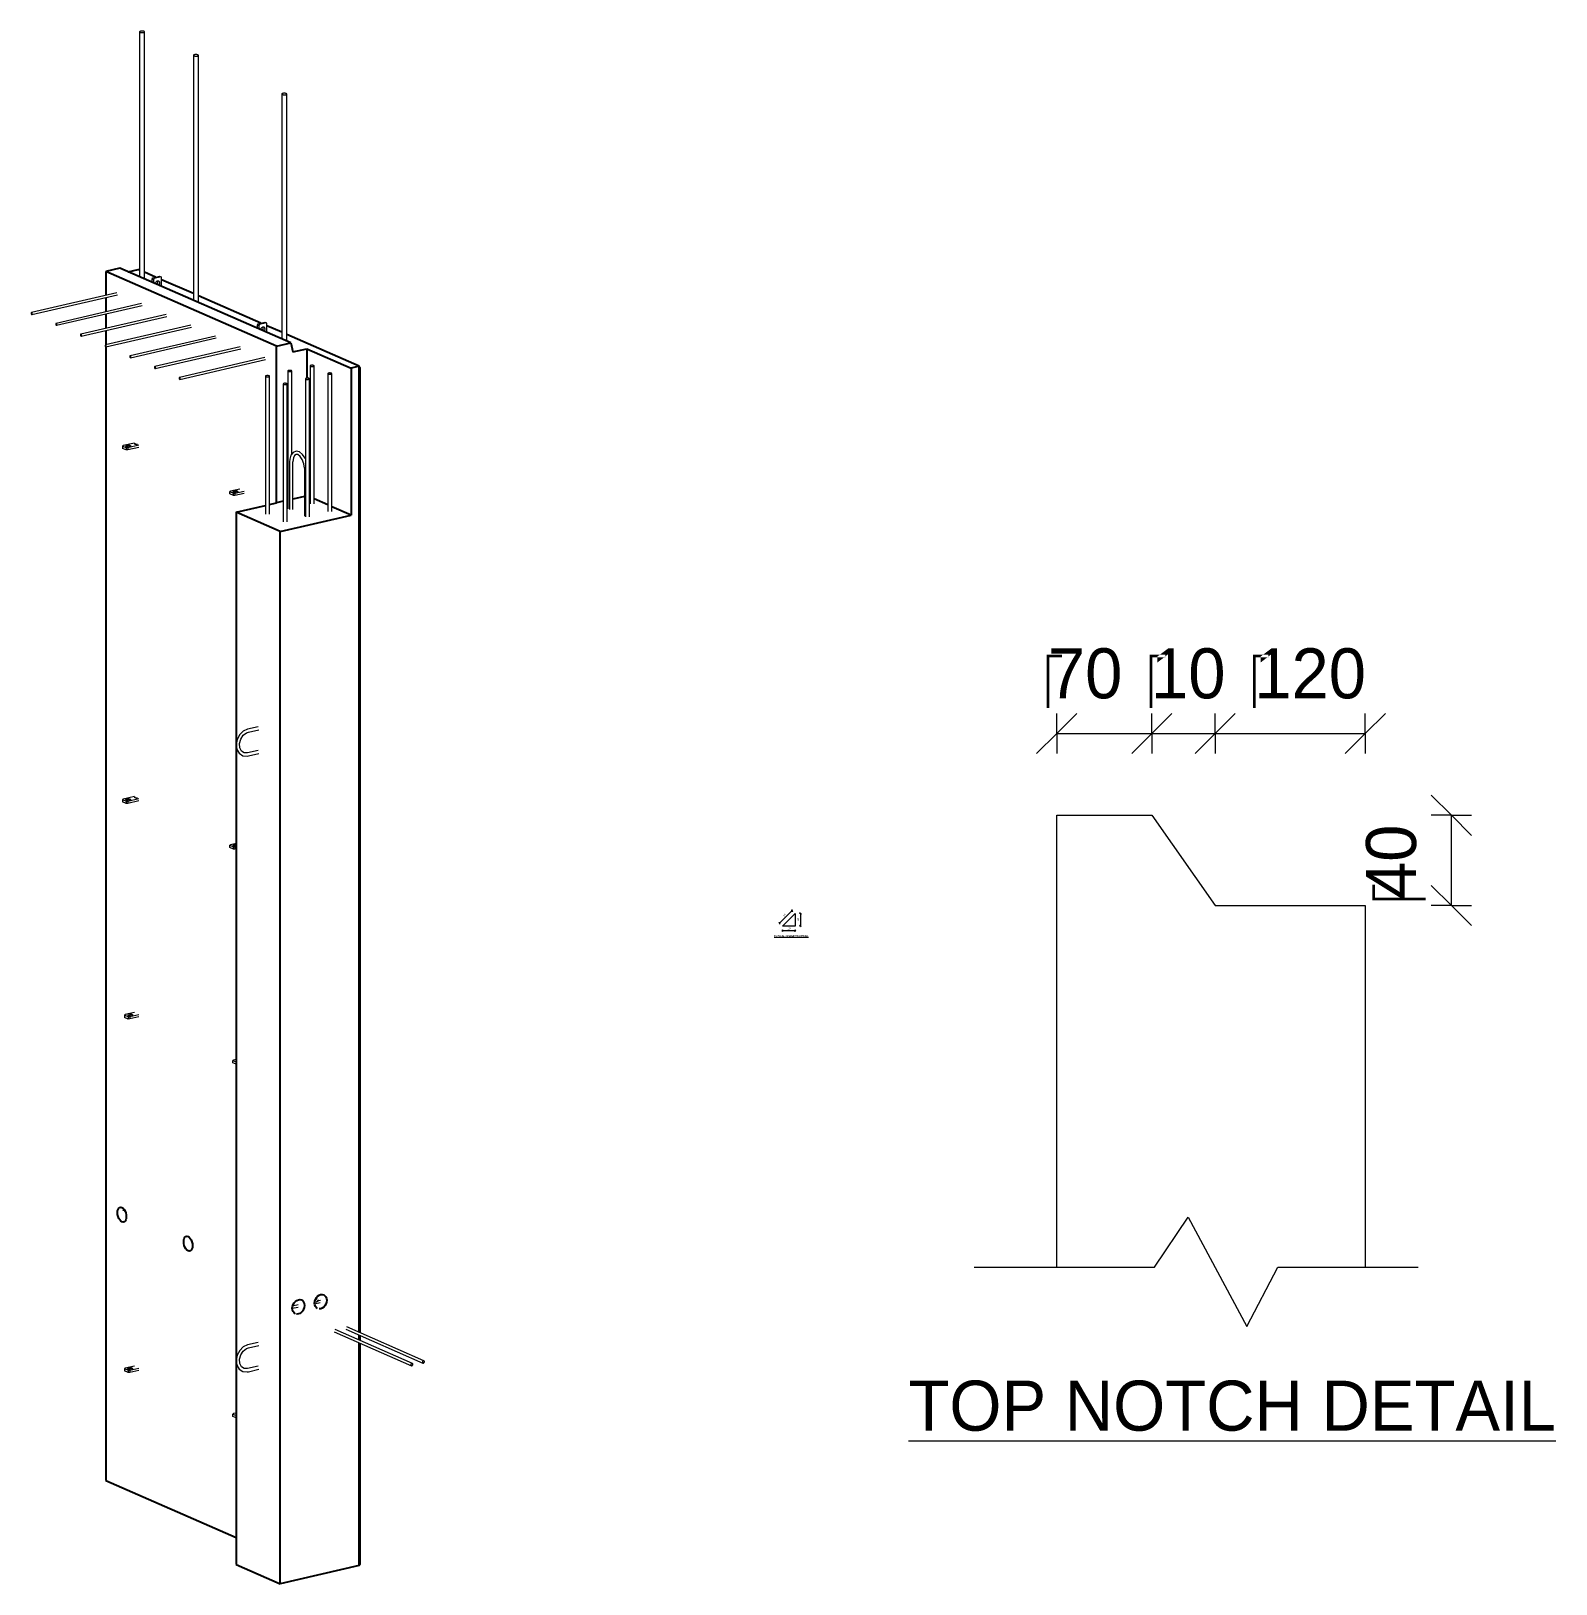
# Model space of a CAD drawing. Header units: millimetres. Extents: x 15597 to 34586, y -1856 to 19895.
# Drawn here: x 28497 to 34586, y 495 to 6699 of the extents above; entities that cross this region are included whole.
import ezdxf

# ---------------------------------------------------------------- set-up
doc = ezdxf.new("R2010")
doc.units = ezdxf.units.MM
for name, color, linetype, lineweight in [('A-ANNO-DIMS', 211, 'Continuous', 9), ('A-ANNO-DIMS-3', 211, 'Continuous', 9), ('A-ANNO-DIMS-80', 211, 'Continuous', 9), ('A-DETL-THIN', 151, 'Continuous', 18), ('A-GENM', 13, 'Continuous', 18), ('A-WALL', 113, 'Continuous', 25), ('G-ANNO-TEXT', 231, 'Continuous', 9), ('S-RBAR', 171, 'Continuous', 18)]:
    doc.layers.add(name, color=color, linetype=linetype, lineweight=lineweight)
doc.styles.add('Arial_3', font='arial.ttf', dxfattribs={"height": 7.5})
doc.styles.add('Nirmala UI Semilight_3', font='NirmalaS.ttf', dxfattribs={"height": 7.5})
doc.styles.add('Nirmala UI Semilight_4', font='NirmalaS.ttf', dxfattribs={"height": 200})
doc.styles.add('Nirmala UI Semilight_5', font='NirmalaS.ttf', dxfattribs={"height": 200})
doc.dimstyles.new('Arrow_Filled_-_2_5_NI_UI_6', dxfattribs={"dimscale": 304.8, "dimtxt": 7.85523, "dimasz": 0.019685, "dimexe": 0.009843, "dimexo": 0.0625, "dimgap": 0.009843, "dimtad": 1, "dimdec": 4, "dimzin": 0, "dimdsep": 46, "dimtxsty": 'Nirmala UI Semilight_3', "dimblk1": 'OBLIQUE', "dimblk2": 'OBLIQUE', "dimsah": 1, "dimcen": 0.09, "dimazin": 0, "dimtfac": 1, "dimtdec": 4, "dimtix": 1, "dimtmove": 0, "dimatfit": 3, "dimfxl": 0.009843, "dimfxlon": 1, "dimtvp": 1, "dimtolj": 1, "dimtzin": 0, "dimarcsym": 2})
doc.dimstyles.new('Arrow_Filled_-_2_5_NI_UI_7', dxfattribs={"dimscale": 304.8, "dimtxt": 209.472789, "dimasz": 0.524934, "dimexe": 0.262467, "dimexo": 0.0625, "dimgap": 0.262467, "dimtad": 1, "dimdec": 4, "dimzin": 0, "dimdsep": 46, "dimtxsty": 'Nirmala UI Semilight_4', "dimblk1": 'OBLIQUE', "dimblk2": 'OBLIQUE', "dimsah": 1, "dimcen": 0.09, "dimazin": 0, "dimtfac": 1, "dimtdec": 4, "dimtix": 1, "dimtmove": 2, "dimatfit": 3, "dimfxl": 0.262467, "dimfxlon": 1, "dimtvp": 1, "dimtolj": 1, "dimtzin": 0, "dimarcsym": 2})
doc.dimstyles.new('Arrow_Filled_-_2_5_NI_UI_8', dxfattribs={"dimscale": 304.8, "dimtxt": 209.472789, "dimasz": 0.524934, "dimexe": 0.262467, "dimexo": 0.0625, "dimgap": 0.262467, "dimtad": 1, "dimdec": 4, "dimzin": 0, "dimdsep": 46, "dimtxsty": 'Nirmala UI Semilight_4', "dimblk1": 'OBLIQUE', "dimblk2": 'OBLIQUE', "dimsah": 1, "dimcen": 0.09, "dimazin": 0, "dimtfac": 1, "dimtdec": 4, "dimtix": 1, "dimtmove": 0, "dimatfit": 3, "dimfxl": 0.262467, "dimfxlon": 1, "dimtvp": 1, "dimtolj": 1, "dimtzin": 0, "dimarcsym": 2})

# ---------------------------------------------------------------- blocks, each defined once
blk = doc.blocks.new('Rebar Bar - Part 2291812411-431004-3D Ortho')
at = {"layer": 'S-RBAR'}
for p, q in [((17717.1, 5394), (17375.9, 5315)), ((17377.7, 5307.2), (17719, 5386.3))]:
    blk.add_line(p, q, dxfattribs=at)
for points in [[(17379.1, 5310.1, 0), (17379.1, 5311.1, 0), (17378.8, 5312.1, 0), (17378.5, 5313.1, 0), (17378, 5313.9, 0), (17377.4, 5314.5, 0), (17376.8, 5314.9, 0), (17376.2, 5315.1, 0), (17375.6, 5314.9, 0), (17375.1, 5314.6, 0), (17374.8, 5313.9, 0), (17374.5, 5313.1, 0), (17374.4, 5312.2, 0)], [(17374.4, 5312.2, 0), (17374.5, 5311.2, 0), (17374.8, 5310.1, 0), (17375.1, 5309.2, 0), (17375.6, 5308.4, 0), (17376.2, 5307.7, 0), (17376.8, 5307.4, 0), (17377.4, 5307.2, 0), (17378, 5307.3, 0), (17378.5, 5307.7, 0), (17378.8, 5308.4, 0), (17379.1, 5309.2, 0), (17379.1, 5310.1, 0)]]:
    blk.add_polyline3d(points, dxfattribs=at)
blk = doc.blocks.new('Rebar Bar - Part 2291812411-V1-3D Ortho')
at = {"layer": 'S-RBAR'}
for p, q in [((17618.6, 5437.2), (17277.4, 5358.2)), ((17279.2, 5350.4), (17620.4, 5429.4))]:
    blk.add_line(p, q, dxfattribs=at)
for points in [[(17280.6, 5353.3, 0), (17280.5, 5354.3, 0), (17280.3, 5355.3, 0), (17279.9, 5356.2, 0), (17279.4, 5357.1, 0), (17278.9, 5357.7, 0), (17278.3, 5358.1, 0), (17277.6, 5358.2, 0), (17277.1, 5358.1, 0), (17276.6, 5357.7, 0), (17276.2, 5357.1, 0), (17276, 5356.3, 0), (17275.9, 5355.3, 0)], [(17275.9, 5355.3, 0), (17276, 5354.3, 0), (17276.2, 5353.3, 0), (17276.6, 5352.3, 0), (17277.1, 5351.5, 0), (17277.6, 5350.9, 0), (17278.3, 5350.5, 0), (17278.9, 5350.4, 0), (17279.4, 5350.5, 0), (17279.9, 5350.9, 0), (17280.3, 5351.5, 0), (17280.5, 5352.3, 0), (17280.6, 5353.3, 0)]]:
    blk.add_polyline3d(points, dxfattribs=at)
blk = doc.blocks.new('Rebar Bar - Part 2031897438-431004-3D Ortho')
at = {"layer": 'S-RBAR'}
blk.add_line((17148.2, 1989.7), (17157.8, 1985.5), dxfattribs=at)
blk = doc.blocks.new('Rebar Bar - Part 3575411732-431004-3D Ortho')
at = {"layer": 'S-RBAR'}
for points in [[(17927.7, 1625.2, 0), (17923, 1621, 0), (17915.6, 1618.8, 0)], [(17919, 1628.1, 0), (17918.1, 1627.6, 0), (17917.1, 1627.4, 0)]]:
    blk.add_polyline3d(points, dxfattribs=at)
blk = doc.blocks.new('Rebar Bar - Part 2505259704-431004-3D Ortho')
at = {"layer": 'S-RBAR'}
for p, q in [((17924.6, 1636.9), (17920.5, 1628.8)), ((17927.7, 1625.2), (17930.9, 1631.7))]:
    blk.add_line(p, q, dxfattribs=at)
blk = doc.blocks.new('Rebar Bar - Part 202687746-431004-3D Ortho')
at = {"layer": 'S-RBAR'}
for p, q in [((17994, 1501.6), (18302.1, 1366.7)), ((18306.1, 1375.9), (17997.8, 1510.9))]:
    blk.add_line(p, q, dxfattribs=at)
for points in [[(18308.2, 1372.2, 0), (18308, 1373.4, 0), (18307.6, 1374.5, 0), (18307, 1375.3, 0), (18306.1, 1375.9, 0), (18305.2, 1376.1, 0), (18304.1, 1376, 0), (18303.1, 1375.6, 0), (18302.1, 1374.9, 0), (18301.3, 1374, 0), (18300.6, 1372.9, 0), (18300.2, 1371.6, 0), (18300.1, 1370.4, 0)], [(18300.1, 1370.4, 0), (18300.2, 1369.2, 0), (18300.6, 1368.1, 0), (18301.3, 1367.3, 0), (18302.1, 1366.7, 0), (18303.1, 1366.5, 0), (18304.1, 1366.6, 0), (18305.2, 1367, 0), (18306.1, 1367.7, 0), (18307, 1368.6, 0), (18307.6, 1369.7, 0), (18308, 1371, 0), (18308.2, 1372.2, 0)]]:
    blk.add_polyline3d(points, dxfattribs=at)
blk = doc.blocks.new('Rebar Bar - Part 202687746-V2-3D Ortho')
at = {"layer": 'S-RBAR'}
for p, q in [((18040, 1512.2), (18348.1, 1377.4)), ((18352.1, 1386.5), (18044.1, 1521.4))]:
    blk.add_line(p, q, dxfattribs=at)
for points in [[(18354.2, 1382.9, 0), (18354, 1384.1, 0), (18353.6, 1385.1, 0), (18353, 1386, 0), (18352.1, 1386.5, 0), (18351.2, 1386.8, 0), (18350.1, 1386.7, 0), (18349.1, 1386.3, 0), (18348.1, 1385.6, 0), (18347.3, 1384.6, 0), (18346.6, 1383.5, 0), (18346.2, 1382.3, 0), (18346.1, 1381, 0)], [(18346.1, 1381, 0), (18346.2, 1379.8, 0), (18346.6, 1378.8, 0), (18347.3, 1377.9, 0), (18348.1, 1377.4, 0), (18349.1, 1377.1, 0), (18350.1, 1377.2, 0), (18351.2, 1377.6, 0), (18352.1, 1378.3, 0), (18353, 1379.3, 0), (18353.6, 1380.4, 0), (18354, 1381.6, 0), (18354.2, 1382.9, 0)]]:
    blk.add_polyline3d(points, dxfattribs=at)
blk = doc.blocks.new('Rebar Bar - Part 3654878010-431004-3D Ortho')
at = {"layer": 'S-RBAR'}
for p, q in [((17967.8, 5330.1), (17967.8, 4779)), ((17983.8, 4779), (17983.8, 5330.1))]:
    blk.add_line(p, q, dxfattribs=at)
for points in [[(17971.1, 5332.1, 0), (17969.6, 5331.7, 0), (17968.5, 5331.1, 0), (17967.9, 5330.5, 0), (17967.9, 5329.8, 0), (17968.4, 5329.2, 0), (17969.4, 5328.6, 0), (17970.8, 5328.1, 0), (17972.6, 5327.8, 0), (17974.6, 5327.6, 0), (17976.7, 5327.6, 0), (17978.7, 5327.7, 0), (17980.5, 5328, 0)], [(17980.5, 5328, 0), (17982.1, 5328.5, 0), (17983.2, 5329, 0), (17983.7, 5329.7, 0), (17983.8, 5330.4, 0), (17983.3, 5331, 0), (17982.3, 5331.6, 0), (17980.9, 5332.1, 0), (17979.1, 5332.4, 0), (17977.1, 5332.6, 0), (17975, 5332.6, 0), (17973, 5332.5, 0), (17971.1, 5332.1, 0)]]:
    blk.add_polyline3d(points, dxfattribs=at)
blk = doc.blocks.new('Rebar Bar - Part 3654878010-V3-3D Ortho')
at = {"layer": 'S-RBAR'}
for p, q in [((17808.3, 5340.4), (17808.3, 4789.3)), ((17824.3, 5007.2), (17824.3, 5340.4))]:
    blk.add_line(p, q, dxfattribs=at)
for points in [[(17811.6, 5342.4, 0), (17810.1, 5342, 0), (17809, 5341.4, 0), (17808.4, 5340.8, 0), (17808.4, 5340.1, 0), (17808.8, 5339.5, 0), (17809.8, 5338.9, 0), (17811.3, 5338.4, 0), (17813.1, 5338.1, 0), (17815.1, 5337.9, 0), (17817.1, 5337.9, 0), (17819.2, 5338, 0), (17821, 5338.3, 0)], [(17821, 5338.3, 0), (17822.5, 5338.8, 0), (17823.6, 5339.4, 0), (17824.2, 5340, 0), (17824.3, 5340.7, 0), (17823.8, 5341.3, 0), (17822.8, 5341.9, 0), (17821.3, 5342.4, 0), (17819.6, 5342.7, 0), (17817.6, 5342.9, 0), (17815.5, 5342.9, 0), (17813.4, 5342.8, 0), (17811.6, 5342.4, 0)]]:
    blk.add_polyline3d(points, dxfattribs=at)
blk = doc.blocks.new('Rebar Bar - Part 974947352-431004-3D Ortho')
at = {"layer": 'S-RBAR'}
for p, q in [((17915.6, 1614.5), (17938.2, 1619)), ((17938.4, 1627.2), (17925.9, 1624.7)), ((17826.4, 1596.4), (17850, 1601.2)), ((17849.6, 1609.3), (17827.5, 1604.8))]:
    blk.add_line(p, q, dxfattribs=at)
blk = doc.blocks.new('Rebar Bar - Part 1814174108-431004-3D Ortho')
at = {"layer": 'S-RBAR'}
for p, q in [((17431.4, 6601.5), (17431.4, 5622.7)), ((17451.4, 5613.9), (17451.4, 6601.5))]:
    blk.add_line(p, q, dxfattribs=at)
for points in [[(17435.5, 6604, 0), (17433.6, 6603.5, 0), (17432.2, 6602.8, 0), (17431.5, 6602, 0), (17431.4, 6601.1, 0), (17432, 6600.3, 0), (17433.3, 6599.6, 0), (17435.1, 6599, 0), (17437.3, 6598.5, 0), (17439.8, 6598.3, 0), (17442.4, 6598.3, 0), (17444.9, 6598.5, 0), (17447.2, 6598.9, 0)], [(17447.2, 6598.9, 0), (17449.1, 6599.5, 0), (17450.5, 6600.2, 0), (17451.2, 6601, 0), (17451.3, 6601.8, 0), (17450.7, 6602.6, 0), (17449.4, 6603.3, 0), (17447.6, 6603.9, 0), (17445.4, 6604.4, 0), (17442.9, 6604.6, 0), (17440.3, 6604.6, 0), (17437.8, 6604.4, 0), (17435.5, 6604, 0)]]:
    blk.add_polyline3d(points, dxfattribs=at)
blk = doc.blocks.new('Rebar Bar - Part 1026889929-431004-3D Ortho')
at = {"layer": 'S-RBAR'}
for p, q in [((17216.7, 6695.4), (17216.7, 5716.7)), ((17236.7, 5707.9), (17236.7, 6695.4))]:
    blk.add_line(p, q, dxfattribs=at)
for points in [[(17220.8, 6698, 0), (17218.9, 6697.4, 0), (17217.6, 6696.7, 0), (17216.8, 6695.9, 0), (17216.7, 6695.1, 0), (17217.4, 6694.3, 0), (17218.6, 6693.6, 0), (17220.4, 6693, 0), (17222.6, 6692.5, 0), (17225.1, 6692.3, 0), (17227.7, 6692.3, 0), (17230.3, 6692.5, 0), (17232.6, 6692.9, 0)], [(17232.6, 6692.9, 0), (17234.5, 6693.4, 0), (17235.8, 6694.2, 0), (17236.6, 6694.9, 0), (17236.6, 6695.8, 0), (17236, 6696.6, 0), (17234.8, 6697.3, 0), (17233, 6697.9, 0), (17230.8, 6698.4, 0), (17228.3, 6698.6, 0), (17225.6, 6698.6, 0), (17223.1, 6698.4, 0), (17220.8, 6698, 0)]]:
    blk.add_polyline3d(points, dxfattribs=at)
blk = doc.blocks.new('RR spread anchor face based - RR-SA-3_0-200-1726827-3D Ortho')
at = {"layer": 'A-GENM'}
for p, q in [((17266.4, 5707.7), (17268.4, 5712.9)), ((17266.4, 5694.9), (17266.4, 5707.7)), ((17272.3, 5705.1), (17266.4, 5707.7)), ((17268.4, 5712.9), (17296.7, 5719.5)), ((17268.4, 5712.9), (17274.3, 5710.3)), ((17274.3, 5710.3), (17272.3, 5705.1)), ((17302.6, 5716.9), (17274.3, 5710.3)), ((17296.7, 5719.5), (17302.6, 5716.9)), ((17304.6, 5712.6), (17302.6, 5716.9)), ((17304.6, 5678.2), (17304.6, 5712.6)), ((17272.3, 5705.1), (17272.3, 5692.3)), ((17281.2, 5688.4), (17281.2, 5690.8)), ((17289.8, 5692.9), (17289.8, 5696.7)), ((17295.7, 5694.1), (17295.7, 5690.4))]:
    blk.add_line(p, q, dxfattribs=at)
for points in [[(17281.2, 5690.8, 0), (17281.4, 5693, 0), (17282.1, 5695.3, 0), (17283.3, 5697.3, 0), (17284.8, 5699, 0), (17286.6, 5700.3, 0), (17288.4, 5701, 0), (17290.3, 5701.1, 0), (17292.1, 5700.7, 0), (17293.6, 5699.7, 0), (17294.7, 5698.2, 0), (17295.5, 5696.3, 0), (17295.7, 5694.1, 0)], [(17287.2, 5685.8, 0), (17287.7, 5686.4, 0), (17288.9, 5688.4, 0), (17289.6, 5690.7, 0), (17289.8, 5692.9, 0)], [(17289.8, 5696.7, 0), (17289.6, 5698.9, 0), (17288.9, 5700.8, 0)], [(17295.7, 5690.4, 0), (17295.5, 5688.1, 0), (17294.7, 5685.9, 0), (17293.6, 5683.8, 0), (17293.1, 5683.2, 0)]]:
    blk.add_polyline3d(points, dxfattribs=at)
blk = doc.blocks.new('RR spread anchor face based - RR-SA-2_5-150-1726819-3D Ortho')
at = {"layer": 'A-GENM'}
for p, q in [((17159.4, 2769.2), (17156.8, 2767.7)), ((17156.8, 2767.7), (17171.5, 2761.2)), ((17156.8, 2767.7), (17156.8, 2758.2)), ((17171.5, 2751.7), (17156.8, 2758.2)), ((17195.8, 2777.7), (17159.4, 2769.2)), ((17171.5, 2761.2), (17177.1, 2761.5)), ((17171.5, 2761.2), (17171.5, 2751.7)), ((17177.1, 2752), (17171.5, 2751.7)), ((17172.6, 2769.1), (17177.5, 2770.3)), ((17177.1, 2761.5), (17213.4, 2769.9)), ((17177.1, 2761.5), (17177.1, 2752)), ((17213.4, 2760.5), (17177.1, 2752)), ((17185.7, 2766.7), (17180.8, 2765.5))]:
    blk.add_line(p, q, dxfattribs=at)
for points in [[(17180.8, 2765.5, 0), (17179.2, 2765.3, 0), (17177.5, 2765.1, 0), (17175.6, 2765.1, 0), (17173.9, 2765.3, 0), (17172.3, 2765.6, 0), (17171.1, 2766, 0), (17170.2, 2766.5, 0), (17169.8, 2767.1, 0), (17169.8, 2767.7, 0), (17170.3, 2768.2, 0), (17171.3, 2768.7, 0), (17172.6, 2769.1, 0)], [(17177.5, 2770.3, 0), (17179.1, 2770.5, 0), (17180.8, 2770.7, 0), (17182.7, 2770.7, 0), (17184.4, 2770.5, 0), (17186, 2770.2, 0), (17187.2, 2769.8, 0), (17188.1, 2769.3, 0), (17188.5, 2768.7, 0), (17188.5, 2768.1, 0), (17188, 2767.6, 0), (17187, 2767.1, 0), (17185.7, 2766.7, 0)]]:
    blk.add_polyline3d(points, dxfattribs=at)
blk = doc.blocks.new('RR spread anchor face based - RR-SA-2_5-150-V4-3D Ortho')
at = {"layer": 'A-GENM'}
for p, q in [((17579.9, 3447.8), (17577.3, 3446.2)), ((17577.3, 3446.2), (17592, 3439.8)), ((17577.3, 3436.7), (17577.3, 3446.2)), ((17592, 3430.3), (17577.3, 3436.7)), ((17601.6, 3452.8), (17579.9, 3447.8)), ((17592, 3439.8), (17597.5, 3440)), ((17592, 3430.3), (17592, 3439.8)), ((17597.5, 3430.6), (17592, 3430.3)), ((17593.1, 3447.7), (17598, 3448.8)), ((17597.5, 3440), (17601.6, 3441)), ((17597.5, 3440), (17597.5, 3430.6)), ((17601.6, 3431.5), (17597.5, 3430.6))]:
    blk.add_line(p, q, dxfattribs=at)
for points in [[(17601.3, 3444.1, 0), (17599.7, 3443.8, 0), (17597.9, 3443.7, 0), (17596.1, 3443.7, 0), (17594.4, 3443.8, 0), (17592.8, 3444.1, 0), (17591.6, 3444.6, 0), (17590.7, 3445.1, 0), (17590.3, 3445.6, 0), (17590.3, 3446.2, 0), (17590.8, 3446.8, 0), (17591.8, 3447.3, 0), (17593.1, 3447.7, 0)], [(17598, 3448.8, 0), (17599.6, 3449.1, 0), (17601.3, 3449.2, 0)]]:
    blk.add_polyline3d(points, dxfattribs=at)
blk = doc.blocks.new('RR spread anchor face based - RR-SA-2_5-150-V5-3D Ortho')
at = {"layer": 'A-GENM'}
for p, q in [((17579.9, 4860.2), (17577.3, 4858.7)), ((17577.3, 4858.7), (17592, 4852.2)), ((17577.3, 4849.2), (17577.3, 4858.7)), ((17592, 4842.7), (17577.3, 4849.2)), ((17616.3, 4868.7), (17579.9, 4860.2)), ((17592, 4852.2), (17597.5, 4852.5)), ((17592, 4842.7), (17592, 4852.2)), ((17597.5, 4843), (17592, 4842.7)), ((17593.1, 4860.1), (17598, 4861.3)), ((17597.5, 4852.5), (17633.9, 4860.9)), ((17597.5, 4852.5), (17597.5, 4843)), ((17633.9, 4851.5), (17597.5, 4843)), ((17606.2, 4857.7), (17601.3, 4856.5))]:
    blk.add_line(p, q, dxfattribs=at)
for points in [[(17601.3, 4856.5, 0), (17599.7, 4856.3, 0), (17597.9, 4856.1, 0), (17596.1, 4856.1, 0), (17594.4, 4856.3, 0), (17592.8, 4856.6, 0), (17591.6, 4857, 0), (17590.7, 4857.5, 0), (17590.3, 4858.1, 0), (17590.3, 4858.7, 0), (17590.8, 4859.2, 0), (17591.8, 4859.7, 0), (17593.1, 4860.1, 0)], [(17598, 4861.3, 0), (17599.6, 4861.5, 0), (17601.3, 4861.7, 0), (17603.2, 4861.7, 0), (17604.9, 4861.5, 0), (17606.5, 4861.2, 0), (17607.7, 4860.8, 0), (17608.6, 4860.3, 0), (17609, 4859.7, 0), (17609, 4859.1, 0), (17608.5, 4858.6, 0), (17607.5, 4858.1, 0), (17606.2, 4857.7, 0)]]:
    blk.add_polyline3d(points, dxfattribs=at)
blk = doc.blocks.new('12_7Ø_ Lifting Insert_COLUMN - 12_9Ø Lifting insert-1653171-3D Ortho')
at = {"layer": 'A-GENM'}
for p, q in [((17815.8, 4977.6), (17815.8, 4786.9)), ((17828.5, 4786.9), (17828.5, 4977.6)), ((17874.6, 4951.9), (17874.6, 4761.1))]:
    blk.add_line(p, q, dxfattribs=at)
for points in [[(17878.9, 4989.3, 0), (17877.9, 4992.2, 0), (17867.7, 5007.6, 0), (17855.6, 5017.2, 0), (17842.4, 5020.2, 0), (17829.9, 5015.3, 0), (17821.1, 5004.1, 0), (17816.5, 4987.8, 0), (17815.8, 4977.6, 0)], [(17874.6, 4951.9, 0), (17872.4, 4970, 0), (17866.3, 4987.1, 0), (17857.9, 4999.6, 0), (17849, 5006.3, 0), (17841.7, 5007.3, 0), (17835.8, 5003.5, 0), (17830.7, 4993.8, 0), (17828.5, 4979, 0), (17828.5, 4977.6, 0)]]:
    blk.add_polyline3d(points, dxfattribs=at)
blk = doc.blocks.new('12_7Ø_ Lifting Insert_COLUMN - 12_9Ø Lifting insert-V6-3D Ortho')
at = {"layer": 'A-GENM'}
for p, q in [((17690.3, 3919.6), (17647.9, 3909.8)), ((17650.8, 3897.4), (17693.2, 3907.2)), ((17690.5, 3824.8), (17647.9, 3815)), ((17650.8, 3802.6), (17693.2, 3812.4))]:
    blk.add_line(p, q, dxfattribs=at)
for points in [[(17647.9, 3909.8, 0), (17630.8, 3902, 0), (17616.3, 3887.7, 0), (17606.3, 3868.7, 0), (17602.6, 3848.1, 0), (17605.5, 3828.7, 0), (17614.6, 3813.3, 0), (17628.8, 3803.8, 0), (17645.9, 3801.8, 0), (17650.8, 3802.6, 0)], [(17647.9, 3815, 0), (17634.5, 3815.3, 0), (17623.4, 3822.4, 0), (17616.7, 3835.3, 0), (17615.5, 3852.1, 0), (17620.4, 3869.9, 0), (17630.7, 3885.2, 0), (17644.1, 3895.1, 0), (17650.8, 3897.4, 0)]]:
    blk.add_polyline3d(points, dxfattribs=at)
blk = doc.blocks.new('12_7Ø_ Lifting Insert_COLUMN - 12_9Ø Lifting insert-V7-3D Ortho')
at = {"layer": 'A-GENM'}
for p, q in [((17690.3, 1459.6), (17647.9, 1449.8)), ((17650.8, 1437.5), (17693.2, 1447.3)), ((17690.3, 1364.8), (17647.9, 1355)), ((17650.8, 1342.7), (17693.2, 1352.5))]:
    blk.add_line(p, q, dxfattribs=at)
for points in [[(17647.9, 1449.8, 0), (17630.8, 1442.1, 0), (17616.3, 1427.8, 0), (17606.3, 1408.8, 0), (17602.6, 1388.1, 0), (17605.5, 1368.8, 0), (17614.6, 1353.3, 0), (17628.8, 1343.8, 0), (17645.9, 1341.8, 0), (17650.8, 1342.7, 0)], [(17647.9, 1355, 0), (17634.5, 1355.3, 0), (17623.4, 1362.5, 0), (17616.7, 1375.3, 0), (17615.5, 1392.2, 0), (17620.4, 1410, 0), (17630.7, 1425.2, 0), (17644.1, 1435.1, 0), (17650.8, 1437.5, 0)]]:
    blk.add_polyline3d(points, dxfattribs=at)
blk = doc.blocks.new('RR spread anchor face based - RR-SA-2_5-150-1876458-3D Ortho')
at = {"layer": 'A-GENM'}
for p, q in [((17591.2, 2587.7), (17588.7, 2586.2)), ((17588.7, 2586.2), (17601.6, 2580.5)), ((17588.7, 2576.7), (17588.7, 2586.2)), ((17601.6, 2571), (17588.7, 2576.7)), ((17601.6, 2590.1), (17591.2, 2587.7))]:
    blk.add_line(p, q, dxfattribs=at)
blk = doc.blocks.new('RR spread anchor face based - RR-SA-2_5-150-V8-3D Ortho')
at = {"layer": 'A-GENM'}
for p, q in [((17151.3, 3630), (17148.7, 3628.4)), ((17148.7, 3628.4), (17163.4, 3622)), ((17148.7, 3628.4), (17148.7, 3619)), ((17163.4, 3612.5), (17148.7, 3619)), ((17195.8, 3640.3), (17151.3, 3630)), ((17163.4, 3622), (17169, 3622.3)), ((17163.4, 3622), (17163.4, 3612.5)), ((17169, 3612.8), (17163.4, 3612.5)), ((17164.5, 3629.9), (17169.4, 3631)), ((17169, 3622.3), (17213.4, 3632.6)), ((17213.4, 3623.1), (17169, 3612.8)), ((17169, 3622.3), (17169, 3612.8)), ((17177.6, 3627.4), (17172.8, 3626.3))]:
    blk.add_line(p, q, dxfattribs=at)
for points in [[(17172.8, 3626.3, 0), (17171.1, 3626, 0), (17169.4, 3625.9, 0), (17167.5, 3625.9, 0), (17165.8, 3626.1, 0), (17164.2, 3626.4, 0), (17163, 3626.8, 0), (17162.1, 3627.3, 0), (17161.7, 3627.9, 0), (17161.7, 3628.5, 0), (17162.2, 3629, 0), (17163.2, 3629.5, 0), (17164.5, 3629.9, 0)], [(17169.4, 3631, 0), (17171, 3631.3, 0), (17172.8, 3631.5, 0), (17174.6, 3631.4, 0), (17176.3, 3631.3, 0), (17177.9, 3631, 0), (17179.1, 3630.5, 0), (17180, 3630, 0), (17180.4, 3629.5, 0), (17180.4, 3628.9, 0), (17179.9, 3628.3, 0), (17178.9, 3627.8, 0), (17177.6, 3627.4, 0)], [(17208.7, 3634.6, 0), (17207.1, 3634.4, 0), (17205.4, 3634.2, 0), (17203.5, 3634.2, 0), (17201.8, 3634.4, 0), (17200.2, 3634.7, 0), (17199, 3635.1, 0), (17198.1, 3635.6, 0), (17197.7, 3636.2, 0), (17197.7, 3636.8, 0), (17198.2, 3637.4, 0), (17199.2, 3637.8, 0), (17200.5, 3638.2, 0)]]:
    blk.add_polyline3d(points, dxfattribs=at)
blk = doc.blocks.new('DIMBLOCK83-CHAMFER DETAIL')
at = {"layer": 'A-ANNO-DIMS-3'}
for p, q in [((31497.9, 3104.9), (31494.9, 3101.9)), ((31497.9, 3104.9), (31500.9, 3107.9)), ((31497.9, 3104.9), (31497.9, 3107.9)), ((31497.9, 3104.9), (31547.9, 3104.9)), ((31497.9, 3104.9), (31497.9, 3101.9)), ((31547.9, 3104.9), (31544.9, 3101.9)), ((31547.9, 3104.9), (31550.9, 3107.9)), ((31547.9, 3104.9), (31547.9, 3107.9)), ((31547.9, 3104.9), (31547.9, 3101.9))]:
    blk.add_line(p, q, dxfattribs=at)
at = {"layer": 'A-ANNO-DIMS-3', "color": 0, "insert": (31518, 3117.7), "char_height": 7.5, "width": 11.654, "attachment_point": 1, "line_spacing_factor": 1.142579, "style": 'Nirmala UI Semilight_3'}
blk.add_mtext('\u202a10', dxfattribs=at)
blk = doc.blocks.new('_Oblique')
at = {"color": 0, "linetype": 'ByBlock', "lineweight": -2}
blk.add_line((-0.5, -0.5), (0.5, 0.5), dxfattribs=at)
blk = doc.blocks.new('DIMBLOCK84-CHAMFER DETAIL')
at = {"layer": 'A-ANNO-DIMS-3'}
for p, q in [((31568.9, 3172.8), (31565.9, 3175.8)), ((31568.9, 3172.8), (31565.9, 3172.8)), ((31568.9, 3172.8), (31568.9, 3122.8)), ((31568.9, 3172.8), (31571.9, 3169.8)), ((31568.9, 3172.8), (31571.9, 3172.8)), ((31568.9, 3122.8), (31565.9, 3125.8)), ((31568.9, 3122.8), (31565.9, 3122.8)), ((31568.9, 3122.8), (31571.9, 3119.8)), ((31568.9, 3122.8), (31571.9, 3122.8))]:
    blk.add_line(p, q, dxfattribs=at)
at = {"layer": 'A-ANNO-DIMS-3', "color": 0, "insert": (31556.1, 3142.9), "char_height": 7.5, "width": 11.654, "attachment_point": 1, "rotation": 90, "line_spacing_factor": 1.142579, "style": 'Nirmala UI Semilight_3'}
blk.add_mtext('\u202a10', dxfattribs=at)
blk = doc.blocks.new('DIMBLOCK85-CHAMFER DETAIL')
at = {"layer": 'A-ANNO-DIMS-3'}
for p, q in [((31486, 3134.7), (31536, 3184.7)), ((31536, 3184.7), (31533.9, 3186.8)), ((31536, 3184.7), (31536, 3188.9)), ((31536, 3184.7), (31536, 3180.4)), ((31536, 3184.7), (31538.1, 3182.5)), ((31486, 3134.7), (31483.9, 3136.8)), ((31486, 3134.7), (31486, 3138.9)), ((31486, 3134.7), (31486, 3130.4)), ((31486, 3134.7), (31488.1, 3132.5))]:
    blk.add_line(p, q, dxfattribs=at)
at = {"layer": 'A-ANNO-DIMS-3', "color": 0, "insert": (31498.5, 3165.2), "char_height": 7.5, "width": 11.826, "attachment_point": 1, "rotation": 45, "line_spacing_factor": 1.142579, "style": 'Nirmala UI Semilight_3'}
blk.add_mtext('\u202a14', dxfattribs=at)
blk = doc.blocks.new('DIMBLOCK86-TOP NOTCH DETAIL')
at = {"layer": 'A-ANNO-DIMS-80'}
for p, q in [((32592.6, 3891.8), (32672.6, 3971.8)), ((32592.6, 3891.8), (32592.6, 3971.8)), ((32972.6, 3891.8), (33052.6, 3971.8)), ((32972.6, 3891.8), (32972.6, 3971.8)), ((32592.6, 3891.8), (32512.6, 3811.8)), ((32592.6, 3891.8), (32972.6, 3891.8)), ((32592.6, 3891.8), (32592.6, 3811.8)), ((32972.6, 3891.8), (32892.6, 3811.8)), ((32972.6, 3891.8), (32972.6, 3811.8))]:
    blk.add_line(p, q, dxfattribs=at)
at = {"layer": 'A-ANNO-DIMS-80', "color": 0, "insert": (32557.4, 4232.7), "char_height": 200, "width": 356.485, "attachment_point": 1, "line_spacing_factor": 1.142579, "style": 'Nirmala UI Semilight_4'}
blk.add_mtext('\u202a70', dxfattribs=at)
blk = doc.blocks.new('DIMBLOCK87-TOP NOTCH DETAIL')
at = {"layer": 'A-ANNO-DIMS-80'}
for p, q in [((32972.6, 3891.8), (33052.6, 3971.8)), ((32972.6, 3891.8), (32972.6, 3971.8)), ((33225, 3891.8), (33305, 3971.8)), ((33225, 3891.8), (33225, 3971.8)), ((32972.6, 3891.8), (32892.6, 3811.8)), ((32972.6, 3891.8), (33225, 3891.8)), ((32972.6, 3891.8), (32972.6, 3811.8)), ((33225, 3891.8), (33145, 3811.8)), ((33225, 3891.8), (33225, 3811.8))]:
    blk.add_line(p, q, dxfattribs=at)
at = {"layer": 'A-ANNO-DIMS-80', "color": 0, "insert": (32969.3, 4232.7), "char_height": 200, "width": 310.781, "attachment_point": 1, "line_spacing_factor": 1.142579, "style": 'Nirmala UI Semilight_4'}
blk.add_mtext('\u202a10', dxfattribs=at)
blk = doc.blocks.new('DIMBLOCK88-TOP NOTCH DETAIL')
at = {"layer": 'A-ANNO-DIMS-80'}
for p, q in [((33225, 3891.8), (33305, 3971.8)), ((33225, 3891.8), (33225, 3971.8)), ((33825, 3891.8), (33905, 3971.8)), ((33825, 3891.8), (33825, 3971.8)), ((33225, 3891.8), (33145, 3811.8)), ((33225, 3891.8), (33825, 3891.8)), ((33225, 3891.8), (33225, 3811.8)), ((33825, 3891.8), (33745, 3811.8)), ((33825, 3891.8), (33825, 3811.8))]:
    blk.add_line(p, q, dxfattribs=at)
at = {"layer": 'A-ANNO-DIMS-80', "color": 0, "insert": (33381.5, 4232.7), "char_height": 200, "width": 493.594, "attachment_point": 1, "line_spacing_factor": 1.142579, "style": 'Nirmala UI Semilight_4'}
blk.add_mtext('\u202a120', dxfattribs=at)
blk = doc.blocks.new('DIMBLOCK89-TOP NOTCH DETAIL')
at = {"layer": 'A-ANNO-DIMS-80'}
for p, q in [((34168.6, 3565.5), (34088.6, 3645.5)), ((34168.6, 3565.5), (34088.6, 3565.5)), ((34168.6, 3205), (34168.6, 3565.5)), ((34168.6, 3565.5), (34248.6, 3485.5)), ((34168.6, 3565.5), (34248.6, 3565.5)), ((34168.6, 3205), (34088.6, 3285)), ((34168.6, 3205), (34088.6, 3205)), ((34168.6, 3205), (34248.6, 3125)), ((34168.6, 3205), (34248.6, 3205))]:
    blk.add_line(p, q, dxfattribs=at)
at = {"layer": 'A-ANNO-DIMS-80', "color": 0, "insert": (33827.7, 3231), "char_height": 200, "width": 370.196, "attachment_point": 1, "rotation": 90, "line_spacing_factor": 1.142579, "style": 'Nirmala UI Semilight_4'}
blk.add_mtext('\u202a40', dxfattribs=at)

msp = doc.modelspace()

# ---------------------------------------------------------------- linework, layer by layer
at = {"layer": 'A-DETL-THIN', "lineweight": 9}
for p, q in [((32592.60343, 1760.77489), (32592.60343, 3565.45823)), ((32592.60343, 3565.45823), (32972.60343, 3565.45823)), ((32972.60343, 3565.45823), (33224.97706, 3205.03133)), ((33224.97706, 3205.03133), (33824.97706, 3205.03133)), ((33824.97706, 3205.03133), (33824.97706, 1760.77489)), ((32983.58322, 1760.77489), (33117.78951, 1959.7439)), ((33117.78951, 1959.7439), (33351.9893, 1523.30928)), ((32263.58322, 1760.77489), (32983.58322, 1760.77489)), ((33351.9893, 1523.30928), (33475.61802, 1760.77489)), ((33475.61802, 1760.77489), (34035.61802, 1760.77489))]:
    msp.add_line(p, q, dxfattribs=at)
at = {"layer": 'A-DETL-THIN'}
for p, q in [((31547.87226, 3172.79249), (31497.87226, 3122.79249)), ((31547.87226, 3172.79249), (31547.87226, 3122.79249)), ((31547.87226, 3122.79249), (31497.87226, 3122.79249))]:
    msp.add_line(p, q, dxfattribs=at)
at = {"layer": 'A-WALL'}
for p, q in [((28851.49913, 5751.22942), (28794.88591, 5738.12319)), ((28794.88591, 5738.12319), (28794.88591, 5642.52049)), ((29477.08436, 5439.42474), (28794.88591, 5738.12319)), ((29533.69758, 5452.53097), (28851.49913, 5751.22942)), ((28884.62476, 5736.72546), (28925.0292, 5746.07928)), ((28930.511, 5743.68049), (28925.03129, 5746.07976)), ((28994.36349, 5715.72288), (28950.3333, 5735.00136)), ((29145.16827, 5649.69348), (29018.38226, 5705.20633)), ((28794.88591, 5634.47544), (28794.88591, 5576.56095)), ((29414.8565, 5531.61133), (29164.99057, 5641.01434)), ((28794.88591, 5568.41963), (28794.88591, 5510.5404)), ((28794.88591, 5502.4601), (28794.88591, 5444.64154)), ((29498.02954, 5495.19428), (29438.87528, 5521.09479)), ((29807.18446, 5359.83177), (29517.85184, 5486.51515)), ((28794.88591, 5436.93889), (28794.88591, 908.24481)), ((29477.08436, 5439.42474), (29533.69758, 5452.53097)), ((29477.08436, 4813.76827), (29477.08436, 5439.42474)), ((29533.69758, 5452.53097), (29541.78545, 5416.48477)), ((29541.78545, 5416.48477), (29598.40236, 5429.59185)), ((29598.40236, 5429.59185), (29774.833, 5352.34225)), ((29598.40236, 5429.59185), (29598.40236, 5311.80675)), ((29807.18238, 5359.83129), (29774.833, 5352.34225)), ((29774.833, 5352.34225), (29774.833, 4764.60435)), ((29807.18238, 1499.61619), (29807.18238, 5359.83129)), ((29809.38979, 5354.80016), (29807.18257, 5359.8333)), ((29809.38979, 5354.80016), (29809.38979, 1498.64968)), ((29588.38983, 4839.53601), (29542.16678, 4828.83515)), ((29315.32702, 4776.32069), (29432.76874, 4803.509)), ((29449.00419, 4807.26758), (29477.08436, 4813.76827)), ((29503.7186, 4819.93422), (29477.08436, 4813.76827)), ((29522.11289, 4824.19258), (29519.57645, 4823.60539)), ((29611.07942, 4836.30334), (29608.54298, 4837.41391)), ((29681.65168, 4805.4035), (29626.93726, 4829.36004)), ((29774.833, 4764.60435), (29697.50952, 4798.4602)), ((29491.75766, 4699.0711), (29315.32702, 4776.32069)), ((29315.32702, 4776.32069), (29315.32702, 572.09879)), ((29491.75766, 4699.0711), (29774.833, 4764.60435)), ((29491.75766, 494.84919), (29491.75766, 4699.0711)), ((29547.66866, 1577.45138), (29548.59988, 1577.83323)), ((29636.63961, 1598.0446), (29637.56641, 1598.42939)), ((29653.35728, 1593.98033), (29647.0774, 1593.49554)), ((29807.18238, 1468.82487), (29807.18238, 1489.07173)), ((29807.18238, 567.87148), (29807.18238, 1458.28041)), ((29809.38979, 1488.10522), (29809.38979, 1467.85836)), ((29809.38979, 1457.3139), (29809.38979, 572.32)), ((28794.88591, 908.24481), (29315.32702, 680.37131)), ((29315.32702, 572.09879), (29491.75766, 494.84919)), ((29807.18238, 567.87148), (29491.75766, 494.84919)), ((29809.38979, 572.32), (29807.18238, 567.87148))]:
    msp.add_line(p, q, dxfattribs=at)
for points in [[(28859.57714, 1941.64004, 0), (28855.01078, 1944.60844, 0), (28850.75561, 1949.31261, 0), (28847.10161, 1955.43198, 0), (28844.2978, 1962.54951, 0), (28842.53525, 1970.18017, 0), (28841.93408, 1977.80393, 0), (28842.53525, 1984.90124, 0), (28844.2978, 1990.98844, 0), (28847.10161, 1995.6507, 0), (28850.75561, 1998.57028, 0), (28855.01078, 1999.54823, 0), (28859.57714, 1998.5179, 0)], [(28859.57714, 1998.5179, 0), (28864.1435, 1995.5495, 0), (28868.39867, 1990.84532, 0), (28872.05267, 1984.72596, 0), (28874.85648, 1977.60842, 0), (28876.61903, 1969.97776, 0), (28877.2202, 1962.35401, 0), (28876.61903, 1955.25669, 0), (28874.85648, 1949.16949, 0), (28872.05267, 1944.50723, 0), (28868.39867, 1941.58765, 0), (28864.1435, 1940.6097, 0), (28859.57714, 1941.64004, 0)], [(29123.98785, 1825.86864, 0), (29119.42149, 1828.83704, 0), (29115.16632, 1833.54121, 0), (29111.51232, 1839.66058, 0), (29108.70851, 1846.77811, 0), (29106.94596, 1854.40877, 0), (29106.34479, 1862.03253, 0), (29106.94596, 1869.12984, 0), (29108.70851, 1875.21704, 0), (29111.51232, 1879.8793, 0), (29115.16632, 1882.79888, 0), (29119.42149, 1883.77683, 0), (29123.98785, 1882.7465, 0)], [(29123.98785, 1882.7465, 0), (29128.55421, 1879.7781, 0), (29132.80938, 1875.07392, 0), (29136.46338, 1868.95456, 0), (29139.26719, 1861.83702, 0), (29141.02974, 1854.20637, 0), (29141.63091, 1846.58261, 0), (29141.02974, 1839.48529, 0), (29139.26719, 1833.39809, 0), (29136.46338, 1828.73584, 0), (29132.80938, 1825.81625, 0), (29128.55421, 1824.8383, 0), (29123.98785, 1825.86864, 0)], [(29552.25894, 1574.38569, 0), (29547.23379, 1577.74182, 0), (29543.37785, 1582.73905, 0), (29540.9539, 1589.03682, 0), (29540.12714, 1596.20596, 0), (29540.9539, 1603.75789, 0), (29543.37785, 1611.17798, 0), (29547.23379, 1617.96054, 0), (29552.25894, 1623.64336, 0), (29558.11086, 1627.83917, 0), (29564.39074, 1630.26202, 0)], [(29564.39074, 1630.26202, 0), (29570.67063, 1630.74681, 0), (29576.52254, 1629.2605, 0), (29581.5477, 1625.90437, 0), (29585.40364, 1620.90714, 0), (29587.82758, 1614.60937, 0), (29588.65434, 1607.44023, 0), (29587.82758, 1599.88829, 0), (29585.40364, 1592.46821, 0), (29581.5477, 1585.68565, 0), (29576.52254, 1580.00283, 0), (29570.67063, 1575.80702, 0), (29564.39074, 1573.38416, 0)], [(29641.22548, 1594.98186, 0), (29636.20032, 1598.33799, 0), (29632.34438, 1603.33521, 0), (29629.92044, 1609.63299, 0), (29629.09368, 1616.80212, 0), (29629.92044, 1624.35406, 0), (29632.34438, 1631.77414, 0), (29636.20032, 1638.55671, 0), (29641.22548, 1644.23953, 0), (29647.0774, 1648.43534, 0), (29653.35728, 1650.85819, 0)], [(29653.35728, 1650.85819, 0), (29653.43614, 1650.8763, 0), (29653.51499, 1650.8941, 0)], [(29653.51499, 1650.8941, 0), (29659.76402, 1651.33208, 0), (29665.58002, 1649.81587, 0), (29670.56991, 1646.44796, 0), (29674.39641, 1641.45599, 0), (29676.80091, 1635.17734, 0), (29677.62088, 1628.0364, 0), (29676.80091, 1620.5158, 0), (29674.39641, 1613.12385, 0), (29670.56991, 1606.36017, 0), (29665.58002, 1600.6819, 0), (29659.76402, 1596.47283, 0), (29653.51499, 1594.01744, 0)], [(29564.39074, 1573.38416, 0), (29558.11086, 1572.89937, 0), (29557.42405, 1572.96934, 0)], [(29653.51499, 1594.01744, 0), (29653.43614, 1593.99874, 0), (29653.35728, 1593.98033, 0)]]:
    msp.add_polyline3d(points, dxfattribs=at)

# ---------------------------------------------------------------- block references
at = {"layer": 'A-GENM'}
for name, p in [('RR spread anchor face based - RR-SA-3_0-200-1726827-3D Ortho', (11713.7628, 0)), ('RR spread anchor face based - RR-SA-3_0-200-1726827-3D Ortho', (12134.25582, -184.11154)), ('RR spread anchor face based - RR-SA-2_5-150-V8-3D Ortho', (11713.7628, 1412.46689)), ('12_7Ø_ Lifting Insert_COLUMN - 12_9Ø Lifting insert-1653171-3D Ortho', (11713.7628, 0)), ('RR spread anchor face based - RR-SA-2_5-150-V5-3D Ortho', (11713.7628, 0)), ('12_7Ø_ Lifting Insert_COLUMN - 12_9Ø Lifting insert-V6-3D Ortho', (11713.7628, 0)), ('RR spread anchor face based - RR-SA-2_5-150-V8-3D Ortho', (11713.7628, 0)), ('RR spread anchor face based - RR-SA-2_5-150-V4-3D Ortho', (11713.7628, 0)), ('RR spread anchor face based - RR-SA-2_5-150-1726819-3D Ortho', (11713.7628, 0)), ('RR spread anchor face based - RR-SA-2_5-150-1876458-3D Ortho', (11713.7628, 0)), ('12_7Ø_ Lifting Insert_COLUMN - 12_9Ø Lifting insert-V7-3D Ortho', (11713.7628, 0)), ('RR spread anchor face based - RR-SA-2_5-150-1726819-3D Ortho', (11713.7628, -1412.46689)), ('RR spread anchor face based - RR-SA-2_5-150-1876458-3D Ortho', (11713.7628, -1412.46689))]:
    msp.add_blockref(name, p, dxfattribs=at)
at = {"layer": 'S-RBAR'}
for name, p in [('Rebar Bar - Part 1026889929-431004-3D Ortho', (11713.7628, 0)), ('Rebar Bar - Part 1814174108-431004-3D Ortho', (11713.7628, 0)), ('Rebar Bar - Part 1026889929-431004-3D Ortho', (12281.28135, -248.48621)), ('Rebar Bar - Part 2291812411-V1-3D Ortho', (11221.05059, 215.73249)), ('Rebar Bar - Part 2291812411-V1-3D Ortho', (11319.59303, 172.58599)), ('Rebar Bar - Part 2291812411-V1-3D Ortho', (11418.13548, 129.4395)), ('Rebar Bar - Part 2291812411-V1-3D Ortho', (11516.67792, 86.293)), ('Rebar Bar - Part 2291812411-V1-3D Ortho', (11615.22036, 43.1465)), ('Rebar Bar - Part 2291812411-V1-3D Ortho', (11713.7628, 0)), ('Rebar Bar - Part 2291812411-431004-3D Ortho', (11713.7628, 0)), ('Rebar Bar - Part 3654878010-V3-3D Ortho', (11713.7628, 0)), ('Rebar Bar - Part 3654878010-431004-3D Ortho', (11643.19055, 30.89984)), ('Rebar Bar - Part 3654878010-431004-3D Ortho', (11465.25748, -10.2925)), ('Rebar Bar - Part 3654878010-431004-3D Ortho', (11535.82973, -41.19233)), ('Rebar Bar - Part 3654878010-431004-3D Ortho', (11624.79627, -20.59617)), ('Rebar Bar - Part 3654878010-431004-3D Ortho', (11713.7628, 0)), ('Rebar Bar - Part 2031897438-431004-3D Ortho', (11713.7628, 0)), ('Rebar Bar - Part 974947352-431004-3D Ortho', (11713.7628, 0)), ('Rebar Bar - Part 3575411732-431004-3D Ortho', (11713.7628, 0)), ('Rebar Bar - Part 2505259704-431004-3D Ortho', (11713.7628, 0)), ('Rebar Bar - Part 202687746-431004-3D Ortho', (11713.7628, 0)), ('Rebar Bar - Part 202687746-V2-3D Ortho', (11713.7628, 0))]:
    msp.add_blockref(name, p, dxfattribs=at)

# ---------------------------------------------------------------- texts
at = {"layer": 'G-ANNO-TEXT', "color": 7, "attachment_point": 1}
for s, insert, char_height, width, style in [('\\LTYPICAL CHAMFER DETAIL', (31463.79404, 3087.48198), 7.5, 166.9113375, 'Arial_3'), ('\\LTOP NOTCH DETAIL', (32000.70467, 1307.16895), 200, 2975.864, 'Nirmala UI Semilight_5')]:
    msp.add_mtext(s, dxfattribs=dict(at, insert=insert, char_height=char_height, width=width, style=style))

# ---------------------------------------------------------------- dimensions: what is measured, and where the dimension line sits
at = {"layer": 'A-ANNO-DIMS'}
for base, p1, p2, text, override, picture, middle in [((32972.60343, 3891.80151), (32592.60343, 3811.80151), (32972.60343, 3811.80151), '\u202a70', {"dimpost": '<>', "dimfxl": 380}, 'DIMBLOCK86-TOP NOTCH DETAIL', (32735.65922, 4099.40571)), ((33824.97706, 3891.80151), (33224.97706, 3811.80151), (33824.97706, 3811.80151), '\u202a120', {"dimpost": '<>', "dimfxl": 600}, 'DIMBLOCK88-TOP NOTCH DETAIL', (33628.32552, 4099.40571))]:
    dim = msp.add_linear_dim(base=base, p1=p1, p2=p2, text=text, dimstyle='Arrow_Filled_-_2_5_NI_UI_7', override=override, dxfattribs=at)
    dim.commit()
    dim.dimension.update_dxf_attribs({"geometry": picture, "text_midpoint": middle, "dimtype": 160})
for base, p1, p2, dimstyle, override, picture, middle in [((33224.97706, 3891.80151), (32972.60343, 3811.80151), (33224.97706, 3811.80151), 'Arrow_Filled_-_2_5_NI_UI_8', {"dimpost": '<>', "dimfxl": 252.373632}, 'DIMBLOCK87-TOP NOTCH DETAIL', (33098.79024, 4092.79155)), ((31547.87226, 3104.90761), (31497.87226, 3107.90761), (31547.87226, 3107.90761), 'Arrow_Filled_-_2_5_NI_UI_6', {"dimpost": '<>', "dimfxl": 50}, 'DIMBLOCK83-CHAMFER DETAIL', (31522.87226, 3112.44474))]:
    dim = msp.add_linear_dim(base=base, p1=p1, p2=p2, text='\u202a10', dimstyle=dimstyle, override=override, dxfattribs=at)
    dim.commit()
    dim.dimension.update_dxf_attribs({"geometry": picture, "text_midpoint": middle})
for base, p1, p2, angle, text, dimstyle, override, picture, middle in [((34168.63255, 3565.45823), (34088.63255, 3205.03133), (34088.63255, 3565.45823), 90, '\u202a40', 'Arrow_Filled_-_2_5_NI_UI_8', {"dimpost": '<>', "dimfxl": 360.426899}, 'DIMBLOCK89-TOP NOTCH DETAIL', (33968.20038, 3385.24478)), ((31536.01263, 3184.65212), (31488.13395, 3132.5308), (31538.13395, 3182.5308), 45, '\u202a14', 'Arrow_Filled_-_2_5_NI_UI_6', {"dimpost": '<>', "dimfxl": 70.710678}, 'DIMBLOCK85-CHAMFER DETAIL', (31505.68308, 3164.98167)), ((31568.87958, 3122.79249), (31565.87958, 3172.79249), (31565.87958, 3122.79249), 90, '\u202a10', 'Arrow_Filled_-_2_5_NI_UI_6', {"dimpost": '<>', "dimfxl": 50}, 'DIMBLOCK84-CHAMFER DETAIL', (31561.34245, 3147.79249))]:
    dim = msp.add_linear_dim(base=base, p1=p1, p2=p2, angle=angle, text=text, dimstyle=dimstyle, override=override, dxfattribs=at)
    dim.commit()
    dim.dimension.update_dxf_attribs({"geometry": picture, "text_midpoint": middle})

doc.saveas('drawing.dxf')
